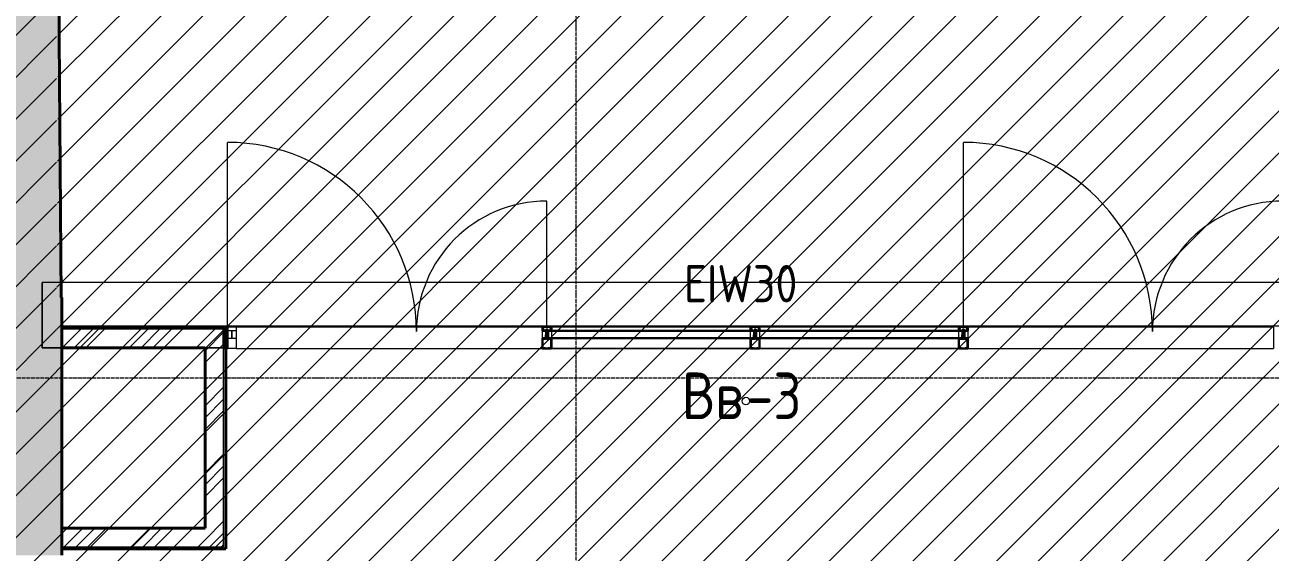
# Model space of a CAD drawing. Header units: millimetres. Extents: x -11886 to 379896, y -8130 to 47743.
# Drawn here: x 602 to 7285, y 7673 to 10501 of the extents above; entities that cross this region are included whole.
import ezdxf

# ---------------------------------------------------------------- set-up
doc = ezdxf.new("R2010")
doc.units = ezdxf.units.MM
for name, pattern in [('ADSK_Линия сетки', [25, 20, -2.5, 0, -2.5]), ('ADSK_Сверху', [4.5, 3, -1.5]), ('ADSK_Снесено', [4.5, 3, -1.5])]:
    doc.linetypes.add(name, pattern=pattern)
for name, color, linetype, lineweight, true_color in [('Витраж', 5, 'Continuous', 18, 0x0000ff), ('Двери', 5, 'Continuous', 18, 0x0000ff), ('Панели витража', 5, 'Continuous', 18, 0x0000ff), ('Стены внутренние', 5, 'Continuous', 18, 0x0000ff), ('Стены наружные', 1, 'ADSK_Снесено', 18, 0xff0000), ('Стены штриховка', 5, 'Continuous', 18, 0x0000ff)]:
    doc.layers.add(name, color=color, linetype=linetype, lineweight=lineweight, true_color=true_color)
for name, color, linetype, lineweight in [('Каркас', 7, 'Continuous', 18), ('Марки', 7, 'Continuous', 20), ('Оси', 7, 'Continuous', 9), ('Узлы', 7, 'Continuous', 18)]:
    doc.layers.add(name, color=color, linetype=linetype, lineweight=lineweight)
doc.styles.add('GOST Common_1', font='GOST_Common.ttf', dxfattribs={"width": 0.9, "height": 200})
doc.styles.add('GOST Common_2', font='GOST_Common.ttf', dxfattribs={"width": 0.9, "height": 250})
pattern_1 = [(45, (0, 0), (-179.605, 179.605), []), (45, (63.5, 0), (0, 359.21), []), (45, (-63.5, 0), (0, 359.21), [])]
pattern_2 = [(45, (0, 84876.59), (-112.2532, 112.2532), [])]

# ---------------------------------------------------------------- blocks, each defined once
blk = doc.blocks.new('Прямоугольный импост - Зазор 20х116мм-1858186-01 План 1-го этажа маркировочный')
at = {"layer": 'Витраж', "color": 161, "linetype": 'ADSK_Сверху', "true_color": 0xaaaaff}
for p, q in [((3379.4, 8880.4), (3403.4, 8880.4)), ((3379.4, 8764.4), (3403.4, 8764.4))]:
    blk.add_line(p, q, dxfattribs=at)
blk = doc.blocks.new('Прямоугольный импост - Зазор 20х116мм-2120442-01 План 1-го этажа маркировочный')
at = {"layer": 'Витраж', "color": 161, "linetype": 'ADSK_Сверху', "true_color": 0xaaaaff}
for p, q in [((3403.4, 8880.4), (3427.4, 8880.4)), ((4496.9, 8880.4), (4520.9, 8880.4)), ((3403.4, 8764.4), (3427.4, 8764.4)), ((4496.9, 8764.4), (4520.9, 8764.4))]:
    blk.add_line(p, q, dxfattribs=at)
blk = doc.blocks.new('Прямоугольный импост - Зазор 20х116мм-V9-01 План 1-го этажа маркировочный')
at = {"layer": 'Витраж', "color": 161, "linetype": 'ADSK_Сверху', "true_color": 0xaaaaff}
for p, q in [((0, 76), (-20, 76)), ((0, -40), (0, 76)), ((-20, -40), (0, -40))]:
    blk.add_line(p, q, dxfattribs=at)
blk = doc.blocks.new('Системная панель - ADSK_Cтеклопакет_40мм-1857743-01 План 1-го этажа маркировочный')
at = {"layer": 'Панели витража', "color": 161, "linetype": 'ADSK_Сверху', "true_color": 0xaaaaff}
blk.add_line((-11.90625, -20), (-11.90625, 20), dxfattribs=at)
blk = doc.blocks.new('Системная панель - ADSK_Cтеклопакет_40мм-1857744-01 План 1-го этажа маркировочный')
at = {"layer": 'Панели витража', "color": 161, "linetype": 'ADSK_Сверху', "true_color": 0xaaaaff}
for p, q in [((-821.5, 20), (-845.3125, 20)), ((-845.3125, -20), (-845.3125, 20)), ((-845.3125, -20), (-821.5, -20))]:
    blk.add_line(p, q, dxfattribs=at)
blk = doc.blocks.new('Прямоугольный импост - 48х116мм простой-1857039-01 План 1-го этажа маркировочный')
at = {"layer": 'Витраж', "color": 161, "linetype": 'ADSK_Сверху', "true_color": 0xaaaaff}
for p, q in [((5662.4, 8880.4), (5662.4, 8764.4)), ((5662.4, 8880.4), (7305.4, 8880.4)), ((7305.4, 8764.4), (7305.4, 8880.4)), ((5662.4, 8764.4), (7305.4, 8764.4))]:
    blk.add_line(p, q, dxfattribs=at)
blk = doc.blocks.new('Прямоугольный импост - 48х116мм-V16-01 План 1-го этажа маркировочный')
at = {"layer": 'Витраж', "color": 161, "linetype": 'ADSK_Сверху', "true_color": 0xaaaaff}
for p, q in [((-24, 76), (24, 76)), ((24, 20), (0.1875, 20)), ((0.1875, 20), (0.1875, -20)), ((24, -40), (-24, -40)), ((0.1875, -20), (24, -20))]:
    blk.add_line(p, q, dxfattribs=at)
blk = doc.blocks.new('Прямоугольный импост - 48х116мм-1857751-01 План 1-го этажа маркировочный')
at = {"layer": 'Витраж', "color": 161, "linetype": 'ADSK_Сверху', "true_color": 0xaaaaff}
for p, q in [((-24, 76), (24, 76)), ((-0.1875, 20), (-24, 20)), ((-0.1875, -20), (-0.1875, 20)), ((24, 20), (0.1875, 20)), ((0.1875, 20), (0.1875, -20)), ((-24, -20), (-0.1875, -20)), ((24, -40), (-24, -40)), ((0.1875, -20), (24, -20))]:
    blk.add_line(p, q, dxfattribs=at)
blk = doc.blocks.new('Прямоугольный импост - 48х116мм-V17-01 План 1-го этажа маркировочный')
at = {"layer": 'Витраж', "color": 161, "linetype": 'ADSK_Сверху', "true_color": 0xaaaaff}
for p, q in [((-24, 76), (24, 76)), ((-0.1875, 20), (-24, 20)), ((-0.1875, -20), (-0.1875, 20)), ((-24, -20), (-0.1875, -20)), ((24, -40), (-24, -40))]:
    blk.add_line(p, q, dxfattribs=at)
blk = doc.blocks.new('Прямоугольный импост - Зазор 20х116мм-V19-01 План 1-го этажа маркировочный')
at = {"layer": 'Витраж', "color": 161, "linetype": 'ADSK_Сверху', "true_color": 0xaaaaff}
for p, q in [((5638.4, 8880.4), (5662.4, 8880.4)), ((5638.4, 8764.4), (5662.4, 8764.4))]:
    blk.add_line(p, q, dxfattribs=at)
blk = doc.blocks.new('Системная панель - ADSK_Cтеклопакет_40мм-V20-01 План 1-го этажа маркировочный')
at = {"layer": 'Панели витража', "color": 161, "linetype": 'ADSK_Сверху', "true_color": 0xaaaaff}
for p, q in [((845.3125, 20), (821.5, 20)), ((845.3125, 20), (845.3125, -20)), ((821.5, -20), (845.3125, -20))]:
    blk.add_line(p, q, dxfattribs=at)
blk = doc.blocks.new('Прямоугольный импост - 48х116мм-1857753-01 План 1-го этажа маркировочный')
at = {"layer": 'Витраж', "color": 161, "linetype": 'ADSK_Сверху', "true_color": 0xaaaaff}
for p, q in [((24, 76), (-24, 76)), ((-24, 76), (-24, 20)), ((24, 20), (24, 76)), ((-24, 20), (-0.1875, 20)), ((-0.1875, 20), (-0.1875, -20)), ((0.1875, -20), (0.1875, 20)), ((0.1875, 20), (24, 20)), ((-0.1875, -20), (-24, -20)), ((-24, -20), (-24, -40)), ((-24, -40), (24, -40)), ((24, -20), (0.1875, -20)), ((24, -40), (24, -20))]:
    blk.add_line(p, q, dxfattribs=at)
blk = doc.blocks.new('Прямоугольный импост - 48х116мм простой-2120445-01 План 1-го этажа маркировочный')
at = {"layer": 'Витраж', "color": 161, "linetype": 'ADSK_Сверху', "true_color": 0xaaaaff}
for p, q in [((3427.4, 8880.4), (3427.4, 8764.4)), ((3427.4, 8880.4), (4496.9, 8880.4)), ((4496.9, 8764.4), (4496.9, 8880.4)), ((3427.4, 8764.4), (4496.9, 8764.4))]:
    blk.add_line(p, q, dxfattribs=at)
blk = doc.blocks.new('Прямоугольный импост - Зазор 20х116мм-V21-01 План 1-го этажа маркировочный')
at = {"layer": 'Витраж', "color": 161, "linetype": 'ADSK_Сверху', "true_color": 0xaaaaff}
for p, q in [((1668.4, 8880.4), (1668.4, 8764.4)), ((1668.4, 8880.4), (1688.4, 8880.4)), ((1668.4, 8764.4), (1688.4, 8764.4))]:
    blk.add_line(p, q, dxfattribs=at)
blk = doc.blocks.new('Системная панель - ADSK_Cтеклопакет_40мм-2120446-01 План 1-го этажа маркировочный')
at = {"layer": 'Панели витража', "lineweight": 30}
for p, q in [((558.5625, 20), (-558.5625, 20)), ((-558.5625, 20), (-558.5625, -20)), ((558.5625, -20), (558.5625, 20)), ((-558.5625, -20), (558.5625, -20))]:
    blk.add_line(p, q, dxfattribs=at)
blk = doc.blocks.new('Прямоугольный импост - 48х116мм-2120443-01 План 1-го этажа маркировочный')
at = {"layer": 'Витраж'}
for p, q in [((3379.4, 8820.4), (3379.4, 8860.4)), ((4496.9, 8880.4), (3427.4, 8880.4)), ((4496.9, 8764.4), (3427.4, 8764.4))]:
    blk.add_line(p, q, dxfattribs=at)
blk = doc.blocks.new('Прямоугольный импост - 48х116мм-2120444-01 План 1-го этажа маркировочный')
at = {"layer": 'Витраж'}
for p, q in [((5614.4, 8880.4), (4544.9, 8880.4)), ((5662.4, 8860.4), (5662.4, 8820.4)), ((5614.4, 8764.4), (4544.9, 8764.4))]:
    blk.add_line(p, q, dxfattribs=at)
blk = doc.blocks.new('Прямоугольный импост - 48х116-1503859-01 План 1-го этажа маркировочный')
at = {"layer": 'Узлы', "color": 5, "true_color": 0x0000ff}
for p, q in [((-24, 76.5), (-24, 20.5)), ((24, 76.5), (-24, 76.5)), ((-21.5, 23), (-21.5, 74)), ((-21.5, 74), (-16.6, 74)), ((-15.1, 72.4), (-15.1, 70.9)), ((-15.1, 70.9), (-9.2, 70.9)), ((-9.2, 70.9), (-9.2, 72.4)), ((-7.6, 74), (7.6, 74)), ((9.2, 72.4), (9.2, 70.9)), ((9.2, 70.9), (15.1, 70.9)), ((15.1, 70.9), (15.1, 72.4)), ((16.6, 74), (21.5, 74)), ((21.5, 74), (21.5, 23)), ((24, 20.5), (24, 76.5)), ((-24, 20.5), (-18.1, 20.5)), ((-21, 23), (-21.5, 23)), ((-21, 26.1), (-21, 23)), ((-4.1, 26.8), (-20.2, 26.8)), ((-17.2, 24.3), (-15.8, 24.3)), ((-15, 20.5), (-11.8, 20.5)), ((-11, 21.3), (-11, 23.5)), ((-10.5, 24.3), (-10.5, 22.4)), ((-10.2, 24.3), (-5.9, 24.3)), ((-9.7, 21.7), (-8, 21.7)), ((-8, 21.7), (-8, 2.5)), ((-8, -14.1), (-8, 0)), ((-7.7, 2.2), (-6.7, 2.2)), ((-6.7, 0.3), (-7.7, 0.3)), ((-6.4, 2), (-6.4, 0.6)), ((-5.4, 5.1), (-5.4, 22.8)), ((-3.5, 5.1), (-5.4, 5.1)), ((-5.1, 23.5), (-5.1, 21.3)), ((-4.3, 20.5), (-0.8, 20.5)), ((-2.6, 23.8), (-2.6, 25.3)), ((2.6, 23.8), (-2.6, 23.8)), ((-2.5, -1.3), (-1.1, 4.3)), ((-0.8, 20.5), (0, 21.3)), ((0, 21.3), (0.8, 20.5)), ((0.8, 20.5), (4.3, 20.5)), ((1.1, 4.3), (2.5, -1.3)), ((2.6, 25.3), (2.6, 23.8)), ((5.4, 5.1), (3.5, 5.1)), ((20.2, 26.8), (4.1, 26.8)), ((5.1, 21.3), (5.1, 23.5)), ((5.4, 22.8), (5.4, 5.1)), ((5.9, 24.3), (10.2, 24.3)), ((6.4, 0.6), (6.4, 2)), ((6.7, 2.2), (7.7, 2.2)), ((7.7, 0.3), (6.7, 0.3)), ((8, 2.5), (8, 21.7)), ((8, 21.7), (9.7, 21.7)), ((8, -14.1), (8, 0)), ((10.5, 22.4), (10.5, 24.3)), ((11, 23.5), (11, 21.3)), ((11.8, 20.5), (15, 20.5)), ((15.8, 24.3), (17.2, 24.3)), ((18.1, 20.5), (24, 20.5)), ((21, 23), (21, 26.1)), ((21.5, 23), (21, 23)), ((-24, -20), (-24, -24.7)), ((-24, -27.3), (-24, -39.5)), ((-24, -39.5), (24, -39.5)), ((-21.4, -19.5), (-23.5, -19.5)), ((-23.2, -25.5), (-22.2, -25.5)), ((-22.7, -38.2), (-22.7, -27.8)), ((-22.7, -27.8), (-22, -27.8)), ((-7.4, -38.2), (-22.7, -38.2)), ((-22, -25.7), (-22.5, -25.7)), ((-21.8, -28), (-19.1, -32.6)), ((-18.3, -23.3), (-20.5, -23.3)), ((-18.9, -28.9), (-18.9, -25.5)), ((-18.9, -25.5), (-16, -25.5)), ((-17.4, -31.6), (-18.9, -28.9)), ((-5.7, -19.5), (-17.4, -19.5)), ((-14.5, -24), (-14.5, -22)), ((-14.5, -22), (-8.3, -22)), ((-8.3, -22), (-7.6, -22.7)), ((-6.9, -14.1), (-8, -14.1)), ((-0.4, -22.7), (-7.6, -22.7)), ((0, -38), (-7.4, -38.2)), ((-6.9, -14.1), (-6.6, -14.5)), ((-6.6, -14.5), (-6.2, -14.1)), ((-6.2, -14.1), (-4.3, -14.1)), ((-5.3, -19.1), (-5.7, -19.5)), ((-5, -19.5), (-5.3, -19.1)), ((5, -19.5), (-5, -19.5)), ((-2.4, -0.9), (-4.9, -3.8)), ((-4.9, -3.8), (-4.9, -14.1)), ((-4.9, -3.8), (4.9, -3.8)), ((-4.3, -14.1), (-3.9, -14.5)), ((-3.9, -14.5), (-3.6, -14.1)), ((-3.6, -14.1), (-2.5, -14.1)), ((-2.5, -14.1), (-2.5, -1.1)), ((2.4, -0.9), (-2.4, -0.9)), ((-0.4, -22.7), (0, -22.3)), ((0, -22.3), (0.4, -22.7)), ((15.9, -38.2), (0, -38)), ((7.6, -22.7), (0.4, -22.7)), ((4.9, -3.8), (2.4, -0.9)), ((2.5, -1.3), (2.5, -14.1)), ((2.5, -14.1), (3.6, -14.1)), ((3.6, -14.1), (3.9, -14.5)), ((3.9, -14.5), (4.3, -14.1)), ((4.3, -14.1), (6.2, -14.1)), ((4.9, -3.8), (4.9, -14.1)), ((5.3, -19.1), (5, -19.5)), ((5.7, -19.5), (5.3, -19.1)), ((17.4, -19.5), (5.7, -19.5)), ((6.2, -14.1), (6.6, -14.5)), ((6.6, -14.5), (6.9, -14.1)), ((8, -14.1), (6.9, -14.1)), ((7.6, -22.7), (8.3, -22)), ((8.3, -22), (14.5, -22)), ((14.5, -22), (14.5, -24)), ((22.7, -38.2), (15.9, -38.2)), ((16, -25.5), (18.9, -25.5)), ((17, -22), (17, -21.8)), ((18.9, -28.9), (17.4, -31.6)), ((20.5, -23.3), (18.3, -23.3)), ((18.9, -25.5), (18.9, -28.9)), ((19.1, -32.6), (21.8, -28)), ((23.5, -19.5), (21.4, -19.5)), ((21.8, -21.8), (21.8, -22)), ((22.5, -25.7), (22, -25.7)), ((22, -27.8), (22.7, -27.8)), ((22.2, -25.5), (23.2, -25.5)), ((22.7, -27.8), (22.7, -38.2)), ((24, -24.7), (24, -20)), ((24, -39.5), (24, -27.3))]:
    blk.add_line(p, q, dxfattribs=at)
at = {"layer": 'Узлы', "color": 5, "lineweight": 9, "true_color": 0x0000ff}
for p, q in [((0, 28.9), (-2.4, 26.5)), ((-2.4, 26.5), (-2.4, -0.9)), ((2.4, 26.5), (0, 28.9)), ((2.4, -0.9), (2.4, 26.5)), ((-8, -19.5), (-8, -14.1)), ((-6.3, -23.7), (-6.3, -22.7)), ((6.4, -23.7), (-6.3, -23.7)), ((-5.2, -27.2), (-5.2, -23.7)), ((-5.1, -27.3), (5.1, -27.3)), ((3.9, -28.1), (-3.9, -28.1)), ((-2.6, -27.2), (-2.6, -23.7)), ((-2.5, -14.1), (-2.5, -19.5)), ((2.5, -14.1), (2.5, -19.5)), ((2.6, -27.2), (2.6, -23.7)), ((5.2, -27.2), (5.2, -23.7)), ((6.4, -22.7), (6.4, -23.7)), ((8, -14.1), (8, -19.5))]:
    blk.add_line(p, q, dxfattribs=at)
at = {"layer": 'Узлы', "color": 5, "true_color": 0x0000ff}
for centre, radius, start, end in [((-16.6, 72.4), 1.52, 0, 90), ((-7.6, 72.4), 1.52, 90, 180), ((7.6, 72.4), 1.52, 0, 90), ((16.6, 72.4), 1.52, 90, 180), ((-20.2, 26.1), 0.762, 90, 180), ((-17.2, 23), 1.27, 90, 180), ((-16.2, 22.8), 2.29, 180, 225.18969), ((-18.1, 20.9), 0.381, 270, 45.18969), ((-15.8, 23), 1.27, 0, 90), ((-15, 20.9), 0.381, 134.81031, 270), ((-16.9, 22.8), 2.29, 314.81031, 0), ((-11.8, 21.3), 0.762, 270, 0), ((-10.2, 23.5), 0.762, 90, 180), ((-9.7, 22.4), 0.762, 180, 270), ((-7.7, 2.5), 0.254, 180, 270), ((-7.7, 0), 0.254, 90, 180), ((-6.9, 22.8), 1.52, 360, 90), ((-6.7, 2), 0.254, 360, 90), ((-6.7, 0.6), 0.254, 270, 360), ((-5.9, 23.5), 0.762, 0, 90), ((-4.3, 21.3), 0.762, 180, 270), ((-4.1, 25.3), 1.52, 360, 90), ((0, 4), 3.63, 17.50636, 162.49364), ((0, 4), 1.09, 15, 165), ((4.1, 25.3), 1.52, 90, 180), ((4.3, 21.3), 0.762, 270, 0), ((5.9, 23.5), 0.762, 90, 180), ((6.9, 22.8), 1.52, 90, 180), ((6.7, 2), 0.254, 90, 180), ((6.7, 0.6), 0.254, 180, 270), ((7.7, 2.5), 0.254, 270, 0), ((7.7, 0), 0.254, 0, 90), ((9.7, 22.4), 0.762, 270, 0), ((10.2, 23.5), 0.762, 0, 90), ((11.8, 21.3), 0.762, 180, 270), ((15.8, 23), 1.27, 90, 180), ((16.9, 22.8), 2.29, 180, 225.18969), ((15, 20.9), 0.381, 270, 45.18969), ((17.2, 23), 1.27, 0, 90), ((18.1, 20.9), 0.381, 134.81031, 270), ((16.2, 22.8), 2.29, 314.81031, 0), ((20.2, 26.1), 0.762, 0, 90), ((-23.5, -20), 0.508, 90, 180), ((-23.2, -24.7), 0.762, 180, 270), ((-22.5, -27.3), 1.52, 90, 180), ((-22.2, -26.8), 1.27, 288.66292, 90), ((-22, -26.8), 1.02, 270, 90), ((-19.5, -21.8), 2.29, 134.81031, 180), ((-20.5, -22), 1.27, 180, 270), ((-21.4, -19.9), 0.381, 314.81031, 90), ((-18.3, -32.1), 1.02, 210, 30), ((-18.3, -22), 1.27, 270, 0), ((-17.4, -19.9), 0.381, 90, 225.18969), ((-19.3, -21.8), 2.29, 0, 45.18969), ((-16, -24), 1.52, 270, 0), ((16, -24), 1.52, 180, 270), ((19.3, -21.8), 2.29, 134.81031, 180), ((18.3, -22), 1.27, 180, 270), ((18.3, -32.1), 1.02, 150, 330), ((17.4, -19.9), 0.381, 314.81031, 90), ((20.5, -22), 1.27, 270, 0), ((21.4, -19.9), 0.381, 90, 225.18969), ((22.2, -26.8), 1.27, 90, 251.33708), ((22, -26.8), 1.02, 90, 270), ((19.5, -21.8), 2.29, 0, 45.18969), ((22.5, -27.3), 1.52, 360, 90), ((23.2, -24.7), 0.762, 270, 0), ((23.5, -20), 0.508, 0, 90)]:
    blk.add_arc(centre, radius, start, end, dxfattribs=at)
at = {"layer": 'Узлы', "color": 5, "lineweight": 9, "true_color": 0x0000ff}
for centre, radius, start, end in [((-3.9, -26.7), 1.38, 200.94158, 339.07318), ((0, -23.9), 4.19, 234.28733, 305.71267), ((3.9, -26.7), 1.38, 200.94158, 339.07318)]:
    blk.add_arc(centre, radius, start, end, dxfattribs=at)
blk = doc.blocks.new('Прямоугольный импост - 48х116мм-1856729-01 План 1-го этажа маркировочный')
at = {"layer": 'Витраж', "lineweight": 30}
for p, q in [((-24, 20), (-24, 76)), ((-24, 76), (24, 76)), ((24, 76), (24, 20)), ((-0.1875, 20), (-24, 20)), ((-0.1875, -20), (-0.1875, 20)), ((24, 20), (0.1875, 20)), ((0.1875, 20), (0.1875, -20)), ((-24, -40), (-24, -20)), ((-24, -20), (-0.1875, -20)), ((24, -40), (-24, -40)), ((0.1875, -20), (24, -20)), ((24, -20), (24, -40))]:
    blk.add_line(p, q, dxfattribs=at)
blk = doc.blocks.new('Прямоугольный импост - 48х116мм-1856723-01 План 1-го этажа маркировочный')
at = {"layer": 'Витраж', "lineweight": 30}
for p, q in [((-24, 20), (-24, 76)), ((-24, 76), (24, 76)), ((24, 76), (24, 20)), ((-0.1875, 20), (-24, 20)), ((-0.1875, -20), (-0.1875, 20)), ((24, 20), (0.1875, 20)), ((0.1875, 20), (0.1875, -20)), ((-24, -40), (-24, -20)), ((-24, -20), (-0.1875, -20)), ((24, -40), (-24, -40)), ((0.1875, -20), (24, -20)), ((24, -20), (24, -40))]:
    blk.add_line(p, q, dxfattribs=at)
blk = doc.blocks.new('Прямоугольный импост - Зазор 20х116мм-1839984-01 План 1-го этажа маркировочный')
at = {"layer": 'Витраж', "lineweight": 30}
for p, q in [((0, 76), (-20, 76)), ((-20, 76), (-20, -40)), ((0, -40), (0, 76)), ((-20, -40), (0, -40))]:
    blk.add_line(p, q, dxfattribs=at)
blk = doc.blocks.new('Дверь-Витраж-Двойная-Витрина - Дв-3-1857483-01 План 1-го этажа маркировочный')
at = {"layer": 'Двери'}
for p, q in [((-857.40625, 40), (-857.40625, 1030.3625)), ((857.40625, 40), (857.40625, 715.55))]:
    blk.add_line(p, q, dxfattribs=at)
for centre, radius, start, end in [((-857.40625, 15.55), 1014.8125, 0, 90), ((857.40625, 15.55), 700, 90, 180)]:
    blk.add_arc(centre, radius, start, end, dxfattribs=at)
blk = doc.blocks.new('Дверь-Витраж-Двойная-Витрина - Дв-3-1857484-01 План 1-го этажа маркировочный')
at = {"layer": 'Двери'}
for p, q in [((-857.40625, 40), (-857.40625, 1030.3625)), ((857.40625, 40), (857.40625, 715.55))]:
    blk.add_line(p, q, dxfattribs=at)
for centre, radius, start, end in [((-857.40625, 15.55), 1014.8125, 0, 90), ((857.40625, 15.55), 700, 90, 180)]:
    blk.add_arc(centre, radius, start, end, dxfattribs=at)
blk = doc.blocks.new('ADSK_Марка_Стена - Экземпляр_ADSK_Позиция-74353-01 План 1-го этажа маркировочный')
at = {"layer": 'Марки', "lineweight": 9}
blk.add_circle((0, 0), 0.2, dxfattribs=at)

msp = doc.modelspace()

# ---------------------------------------------------------------- hatches: boundary and pattern name
at = {"lineweight": 13, "true_color": 0x636466, "transparency": 33554559}
h = msp.add_hatch(dxfattribs=at)
h.set_pattern_fill('ANSI31', color=251, scale=50)
h.set_pattern_definition(pattern_2)
h.paths.add_polyline_path([(3943.5, 43728.87), (-6278.75, 43728.87), (-6141.04, 8529.25), (771.13, 8529.25), (771.13, 12571.22), (3385.22, 12571.22), (3381.63, 13081.22), (3330.09, 20918.63), (3943.5, 20918.63)])
h = msp.add_hatch(dxfattribs=at)
h.set_pattern_fill('ANSI31', color=251, scale=50)
h.set_pattern_definition(pattern_2)
h.paths.add_polyline_path([(49933.4, 8532.3), (56213.95, 8532.3), (56032.62, 43759.21), (46033.21, 43759.21), (46033.21, 20934.06), (46719.85, 20904.57), (46719.85, 10918.4), (782.6, 10918.4), (771.13, 8529.25), (290.5, 8529.25), (290.5, 306.79), (8273, 272.02), (8273, 2186.48), (18972.64, 2186.48), (18972.64, -2732.57), (31336.4, -2732.57), (31336.4, 2185.74), (42036.93, 2106.79), (42036.93, 150.23), (49933.4, 150.23)])
at = {"layer": 'Стены внутренние', "true_color": 0xc0c0c0}
h = msp.add_hatch(color=9, dxfattribs=at)
h.paths.add_polyline_path([(795.64, 9039.25), (758.96, 14323.57), (378.97, 14320.93), (415.63, 9039.25), (771.13, 9039.25)])
h.paths.add_polyline_path([(368.56, 15820.89), (748.55, 15823.53), (716.72, 20410.99), (336.71, 20410.99)])
at = {"layer": 'Стены внутренние', "lineweight": 9}
h = msp.add_hatch(dxfattribs=at)
h.set_pattern_fill('FP_3', color=256, style=0, pattern_type=2)
h.set_pattern_definition(pattern_1)
h.paths.add_polyline_path([(1568.38, 8768.4), (1568.38, 8868.4), (800.5, 8868.4), (800.5, 8768.4), (1047.01, 8768.4)])
h = msp.add_hatch(dxfattribs=at)
h.set_pattern_fill('FP_3', color=256, style=0, pattern_type=2)
h.set_pattern_definition(pattern_1)
h.paths.add_polyline_path([(1668.38, 7701.39), (1668.38, 8868.4), (1568.38, 8868.4), (1568.38, 7701.39)])
h = msp.add_hatch(dxfattribs=at)
h.set_pattern_fill('FP_3', color=256, style=0, pattern_type=2)
h.set_pattern_definition(pattern_1)
h.paths.add_polyline_path([(800.5, 7701.39), (1568.38, 7701.39), (1568.38, 7801.39), (800.5, 7801.39)])
at = {"layer": 'Стены наружные', "linetype": 'Continuous', "true_color": 0xc0c0c0}
msp.add_hatch(color=9, dxfattribs=at).paths.add_polyline_path([(800.5, 8529.25), (800.5, 9039.25), (-6141.04, 9039.25), (-6141.04, 8529.25), (631.32, 8529.25)])
h = msp.add_hatch(color=9, dxfattribs=at)
h.paths.add_polyline_path([(800.5, 272.02), (800.5, 1293.01), (290.5, 1293.01), (290.5, 272.02), (642.36, 272.02)])
h.paths.add_polyline_path([(630.78, 2143.01), (800.5, 2143.01), (800.5, 3145.88), (290.5, 3145.88), (290.5, 2143.01)])
h.paths.add_polyline_path([(637.69, 3995.88), (800.5, 3995.88), (800.5, 4997.91), (290.5, 4997.91), (290.5, 3995.88), (630.78, 3995.88)])
h.paths.add_polyline_path([(290.5, 5847.91), (800.5, 5847.91), (800.5, 6805.89), (290.5, 6805.89)])
h.paths.add_polyline_path([(800.5, 7655.89), (800.5, 8529.25), (290.5, 8529.25), (290.5, 7655.89), (632.54, 7655.89)])

# ---------------------------------------------------------------- linework, layer by layer
at = {"layer": 'Каркас', "color": 253, "linetype": 'ADSK_Сверху', "true_color": 0xb2b2b2}
for p, q in [((694.85, 8768.4), (694.85, 9118.4)), ((7896.63, 9118.4), (694.85, 9118.4)), ((694.85, 8768.4), (1668.38, 8768.4))]:
    msp.add_line(p, q, dxfattribs=at)
at = {"layer": 'Каркас', "color": 253, "linetype": 'ADSK_Сверху', "true_color": 0xaaaaaa}
for p, q in [((694.85, 9118.4), (694.85, 8768.4)), ((7896.63, 9118.4), (694.85, 9118.4)), ((1668.38, 8768.4), (694.85, 8768.4))]:
    msp.add_line(p, q, dxfattribs=at)
at = {"layer": 'Оси', "linetype": 'ADSK_Линия сетки'}
for p, q in [((3559.91, -7330.38), (3559.91, 44421.85)), ((-11086.22, 8606.79), (57141.72, 8606.79))]:
    msp.add_line(p, q, dxfattribs=at)
at = {"layer": 'Стены внутренние', "color": 18, "lineweight": 40, "true_color": 0x000000}
for p, q in [((795.64, 9039.25), (771.13, 12571.22)), ((1680.38, 8880.4), (800.5, 8880.4)), ((1680.38, 7689.39), (1680.38, 8880.4)), ((800.5, 8768.4), (1568.38, 8768.4)), ((1568.38, 8768.4), (1568.38, 7801.39)), ((1568.38, 7801.39), (800.5, 7801.39)), ((800.5, 7801.39), (800.5, 7691.39)), ((800.5, 7689.39), (1680.38, 7689.39))]:
    msp.add_line(p, q, dxfattribs=at)
at = {"layer": 'Стены внутренние', "color": 18, "linetype": 'ADSK_Сверху', "true_color": 0x000000}
for p in [(7361.38, 8884.4), (1680.38, 8880.4)]:
    msp.add_line(p, (1680.38, 8884.4), dxfattribs=at)
at = {"layer": 'Стены наружные', "color": 18, "linetype": 'Continuous', "lineweight": 40, "true_color": 0x000000}
for p, q in [((800.5, 9039.25), (795.64, 9039.25)), ((800.5, 7801.39), (800.5, 9039.25)), ((800.5, 7655.89), (800.5, 7689.39))]:
    msp.add_line(p, q, dxfattribs=at)
at = {"layer": 'Стены штриховка'}
for p, q in [((1680.38, 8878.4), (800.5, 8878.4)), ((1668.38, 8868.4), (800.5, 8868.4)), ((1668.38, 8880.4), (1668.38, 8878.4)), ((1668.38, 7701.39), (1668.38, 8868.4)), ((1678.38, 7689.39), (1678.38, 8880.4)), ((800.5, 7701.39), (1668.38, 7701.39)), ((800.5, 7691.39), (800.5, 7689.39)), ((800.5, 7691.39), (1680.38, 7691.39)), ((1668.38, 7691.39), (1668.38, 7689.39))]:
    msp.add_line(p, q, dxfattribs=at)

# ---------------------------------------------------------------- block references
at = {"layer": 'Витраж', "color": 161, "linetype": 'ADSK_Сверху', "true_color": 0xaaaaff, "rotation": 180}
msp.add_blockref('Прямоугольный импост - Зазор 20х116мм-V9-01 План 1-го этажа маркировочный', (1668.38, 8840.4), dxfattribs=at)
at = {"layer": 'Витраж', "color": 161, "linetype": 'ADSK_Сверху', "true_color": 0xaaaaff}
for name, p in [('Прямоугольный импост - Зазор 20х116мм-V21-01 План 1-го этажа маркировочный', (0, 0)), ('Прямоугольный импост - 48х116мм простой-1857039-01 План 1-го этажа маркировочный', (-3926, 0)), ('Прямоугольный импост - Зазор 20х116мм-1858186-01 План 1-го этажа маркировочный', (0, 0)), ('Прямоугольный импост - Зазор 20х116мм-2120442-01 План 1-го этажа маркировочный', (0, 0)), ('Прямоугольный импост - 48х116мм простой-2120445-01 План 1-го этажа маркировочный', (0, 0)), ('Прямоугольный импост - Зазор 20х116мм-2120442-01 План 1-го этажа маркировочный', (1117.5, 0)), ('Прямоугольный импост - 48х116мм простой-2120445-01 План 1-го этажа маркировочный', (1117.5, 0)), ('Прямоугольный импост - Зазор 20х116мм-V19-01 План 1-го этажа маркировочный', (0, 0)), ('Прямоугольный импост - 48х116мм простой-1857039-01 План 1-го этажа маркировочный', (0, 0))]:
    msp.add_blockref(name, p, dxfattribs=at)
at = {"layer": 'Витраж', "rotation": 180}
msp.add_blockref('Прямоугольный импост - Зазор 20х116мм-1839984-01 План 1-го этажа маркировочный', (1668.38, 8840.4), dxfattribs=at)
at = {"layer": 'Витраж', "color": 161, "linetype": 'ADSK_Сверху', "true_color": 0xaaaaff, "extrusion": (0, 0, -1), "rotation": 180}
for name, p in [('Прямоугольный импост - 48х116мм-1857753-01 План 1-го этажа маркировочный', (-1712.38, 8840.4)), ('Прямоугольный импост - 48х116мм-V16-01 План 1-го этажа маркировочный', (-3403.38, 8840.4)), ('Прямоугольный импост - 48х116мм-1857751-01 План 1-го этажа маркировочный', (-4520.88, 8840.4)), ('Прямоугольный импост - 48х116мм-V17-01 План 1-го этажа маркировочный', (-5638.38, 8840.4))]:
    msp.add_blockref(name, p, dxfattribs=at)
at = {"layer": 'Витраж'}
for name in ['Прямоугольный импост - 48х116мм-2120443-01 План 1-го этажа маркировочный', 'Прямоугольный импост - 48х116мм-2120444-01 План 1-го этажа маркировочный']:
    msp.add_blockref(name, (0, 0), dxfattribs=at)
at = {"layer": 'Витраж', "lineweight": 9, "extrusion": (0, 0, -1), "rotation": 180}
for p in [(-3403.38, 8840.9), (-4520.88, 8840.9), (-5638.38, 8840.9)]:
    msp.add_blockref('Прямоугольный импост - 48х116-1503859-01 План 1-го этажа маркировочный', p, dxfattribs=at)
at = {"layer": 'Витраж', "extrusion": (0, 0, -1), "rotation": 180}
for name, p in [('Прямоугольный импост - 48х116мм-1856723-01 План 1-го этажа маркировочный', (-3403.38, 8840.4)), ('Прямоугольный импост - 48х116мм-1856729-01 План 1-го этажа маркировочный', (-4520.88, 8840.4)), ('Прямоугольный импост - 48х116мм-1856723-01 План 1-го этажа маркировочный', (-5638.38, 8840.4))]:
    msp.add_blockref(name, p, dxfattribs=at)
at = {"layer": 'Двери'}
for name, p in [('Дверь-Витраж-Двойная-Витрина - Дв-3-1857484-01 План 1-го этажа маркировочный', (2545.78, 8840.4)), ('Дверь-Витраж-Двойная-Витрина - Дв-3-1857483-01 План 1-го этажа маркировочный', (6495.97, 8840.4))]:
    msp.add_blockref(name, p, dxfattribs=at)
at = {"layer": 'Марки', "xscale": 99.99999999999993, "yscale": 99.99999999999993, "zscale": 99.99999999999993}
msp.add_blockref('ADSK_Марка_Стена - Экземпляр_ADSK_Позиция-74353-01 План 1-го этажа маркировочный', (4471.34, 8483.1), dxfattribs=at)
at = {"layer": 'Панели витража', "color": 161, "linetype": 'ADSK_Сверху', "true_color": 0xaaaaff}
for name, p in [('Системная панель - ADSK_Cтеклопакет_40мм-1857743-01 План 1-го этажа маркировочный', (1700.28, 8840.4)), ('Системная панель - ADSK_Cтеклопакет_40мм-V20-01 План 1-го этажа маркировочный', (2557.88, 8840.4)), ('Системная панель - ADSK_Cтеклопакет_40мм-1857744-01 План 1-го этажа маркировочный', (6483.88, 8840.4))]:
    msp.add_blockref(name, p, dxfattribs=at)
at = {"layer": 'Панели витража'}
for p in [(3962.13, 8840.4), (5079.63, 8840.4)]:
    msp.add_blockref('Системная панель - ADSK_Cтеклопакет_40мм-2120446-01 План 1-го этажа маркировочный', p, dxfattribs=at)

# ---------------------------------------------------------------- texts
at = {"layer": 'Марки', "lineweight": 9, "attachment_point": 1}
for s, insert, char_height, width, style in [('EIW30', (4139.41, 9212.72), 200, 779.2402, 'GOST Common_1'), ('Вв', (4127.26, 8636.08), 250, 418.4809, 'GOST Common_2'), ('-3', (4472.54, 8636.08), 250, 389.6201, 'GOST Common_2')]:
    msp.add_mtext(s, dxfattribs=dict(at, insert=insert, char_height=char_height, width=width, style=style))

doc.saveas('drawing.dxf')
